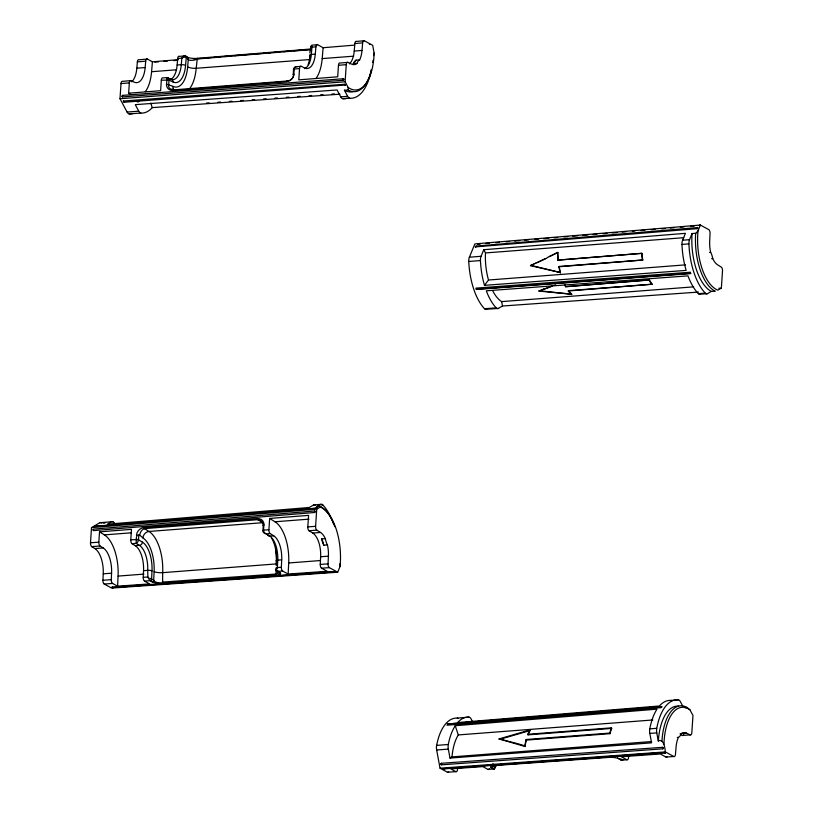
<?xml version="1.0" encoding="UTF-8"?>
<svg xmlns="http://www.w3.org/2000/svg" width="813" height="813" viewBox="0 0 813 813"><rect width="100%" height="100%" fill="white"/><g stroke="black" fill="none" stroke-linecap="round" stroke-linejoin="round"><path stroke-width="1.22" d="M373.563 55.63L374.112 53.119L372.7 45.345L364.326 40.762A3.171 1.484 85.6 0 0 362.639 42.886L362.009 50.447A20.112 9.451 85.6 0 1 359.651 59.867A12.673 5.955 85.6 0 0 356.917 63.485A20.112 9.451 85.6 0 1 351.643 64.146L347.903 62.367A3.171 1.484 85.6 0 0 346.257 64.634L345.119 81.778L348.116 87.418L348.279 90.091A46.88 22.022 85.6 0 0 371.46 69.776M262.67 522.708L257.762 519.659L257.426 518.531L144.053 527.688L144.399 528.592L148.982 531.458L262.67 522.708A6.331 5.285 -58.1 0 1 263.087 522.698M334.265 571.498C334.234 573.724 336.501 570.787 334.265 571.498L111.981 587.179M665.481 752.716C663.693 751.69 664.587 754.525 665.471 752.797M263.27 525.3L263.9 525.025L263.514 530.127A3.374 2.734 71 0 0 266.186 533.735M148.098 577.382L148.047 577.362A3.425 0.722 61.2 0 0 150.08 580.695L152.194 581.864A1.585 1.341 -61.3 0 0 153.698 580.228L154.114 571.671A28.638 13.455 85.6 0 0 142.895 537.932A6.331 5.285 -58.1 0 1 148.982 531.458A34.969 16.433 85.6 0 1 162.681 572.657L162.61 583.246L276.196 575.116A7.632 1.961 4.1 0 0 279.977 572.779M276.125 575.045L276.064 570.238M168.718 84.633L169.023 80.091L161.32 80.192L160.628 90.69L128.657 93.2L129.338 82.885A3.171 1.484 85.6 0 1 130.984 80.629L134.135 82.123A21.412 10.061 85.6 0 0 145.161 67.54L145.7 61.178A3.171 1.484 85.6 0 1 147.387 59.054L152.417 61.808L178.321 59.674M339.651 563.897L340.017 566.529L337.7 572.22L111.615 588.084L104.216 584.029A3.171 1.484 85.6 0 1 102.926 580.269L103.241 573.836A21.463 10.081 85.6 0 0 94.836 548.551L91.737 546.621A3.171 1.484 85.6 0 1 90.497 542.779L91.503 527.627L99.786 522.749L111.503 521.773A6.331 2.978 85.6 0 1 113.708 522.312A51.93 24.4 85.6 0 1 114.958 523.724M100.07 546.011A3.171 1.484 85.6 0 1 98.84 542.169L99.521 531.865L131.493 529.344L130.791 539.832A3.171 1.484 85.6 0 0 132.031 543.673L135.232 545.665A21.219 9.969 85.6 0 1 143.545 570.675L143.22 577.332A3.171 1.484 85.6 0 0 144.521 581.102L149.633 583.907L117.59 586.183L112.56 583.429A3.171 1.484 85.6 0 1 111.259 579.659L111.584 573.175A21.412 10.061 85.6 0 0 103.19 547.952L100.07 546.011L91.737 546.621M117.59 586.183L118.078 576.092A34.969 16.433 85.6 0 0 104.379 534.883L99.521 531.865M147.885 577.281L147.702 570.35A21.189 9.959 85.6 0 0 139.399 545.371L136.188 543.369L132.031 543.673M144.521 581.102L150.08 580.695A1.585 1.352 -60 0 0 151.604 579.08L152.001 570.838A24.36 11.443 85.6 0 0 142.458 542.139L137.936 539.486L130.791 539.832M278.513 571.702A1.585 1.341 -61.3 0 0 279.784 572.789L277.294 571.417A1.585 1.321 -59.6 0 1 276.034 570.015L276.146 567.779M276.257 565.543L276.471 561.061A23.587 11.077 85.6 0 0 271.847 538.511M270.14 533.572A3.171 1.484 85.6 0 1 268.91 529.73L269.662 518.44L308.574 515.371L307.812 526.885A3.171 1.484 85.6 0 0 309.052 530.726L312.731 533.023A20.162 9.471 85.6 0 1 320.637 556.783L320.261 564.435A3.171 1.484 85.6 0 0 321.552 568.196L327.172 571.275L288.148 574.049L282.639 571.031A3.171 1.484 85.6 0 1 281.349 567.271L281.715 559.832A20.396 9.583 85.6 0 0 273.727 535.797L270.14 533.572L266.186 533.867L269.753 536.082L273.727 535.797M288.148 574.049L288.696 562.972A34.969 16.433 85.6 0 0 274.987 521.763L269.662 518.44M337.7 572.22L329.336 567.626A3.171 1.484 85.6 0 1 328.035 563.866L328.411 556.163A20.112 9.451 85.6 0 0 327.436 544.913A12.673 5.955 85.6 0 1 325.352 538.653A20.112 9.451 85.6 0 0 320.535 532.464L316.826 530.157L309.052 530.726M174.449 90.741A6.331 5.396 -64.6 0 1 172.895 86.361L166.594 84.095L167.041 77.621M112.367 587.077L112.804 588.063L113.109 587.484L335.007 571.905M664.333 752.492L443.156 768.702L443.593 769.454L443.898 768.874L665.186 752.889M661.955 740.999L661.985 740.48A46.88 22.022 85.6 0 1 687.036 707.391L689.973 709.851L692.971 715.481L691.833 732.635A3.171 1.484 85.6 0 1 690.196 734.901L686.457 733.123A20.112 9.451 85.6 0 0 681.182 733.783A12.673 5.955 85.6 0 1 678.449 737.391A20.112 9.451 85.6 0 0 676.091 746.822L675.451 754.373A3.171 1.484 85.6 0 1 673.764 756.507L665.4 751.913C665.004 748.549 663.987 738.57 658.367 740.755A46.88 22.022 85.6 0 1 678.631 706.131M339.956 94.186L152.265 107.631A51.93 24.4 85.6 0 1 140.893 113.058L129.196 113.891A6.331 2.978 85.6 0 1 127.072 112.042L119.989 98.739L121.005 83.587A3.171 1.484 85.6 0 1 122.641 81.33L130.984 80.629M138.495 539.669L138.799 535.127M262.924 530.594L263.26 525.544M293.198 74.826L293.544 69.572M354.6 45.122L323.107 47.723L317.598 44.695A3.171 1.484 85.6 0 0 315.911 46.829L315.302 54.125A20.396 9.583 85.6 0 1 304.794 68.018L301.176 66.3A3.171 1.484 85.6 0 0 299.54 68.566L294.194 69.014L293.859 74.105L293.208 74.623M299.54 68.566L298.788 79.847L337.71 76.798L338.472 65.284A3.171 1.484 85.6 0 1 340.119 63.018L347.903 62.367M316.826 530.157A3.171 1.484 85.6 0 1 315.596 526.316L316.735 509.172L320.241 507.099A45.294 21.28 85.6 0 1 340.017 566.58L340.017 566.58M700.389 225.049L698.072 230.689A45.294 21.28 85.6 0 0 717.849 290.16L721.365 288.097L722.503 270.942A3.171 1.484 85.6 0 0 721.263 267.101L717.564 264.794A20.112 9.451 85.6 0 1 712.747 258.605A12.673 5.955 85.6 0 0 710.664 252.355A20.112 9.451 85.6 0 1 709.678 241.095L710.054 233.402A3.171 1.484 85.6 0 0 708.763 229.632L700.389 225.049L474.863 243.91L469.386 257.213A6.331 2.978 85.6 0 0 468.766 261.481A51.859 24.36 85.6 0 0 484.477 308.706A6.331 2.978 85.6 0 0 486.682 309.245L498.389 308.412L502.485 306.013L698.489 292.08M136.188 543.369C136.391 540.188 135.08 529.944 142.895 537.932M698.072 230.689L695.643 233.748A46.88 22.022 85.6 0 0 714.688 291.013L715.064 291.115M348.025 89.948L344.417 90.243L347.669 96.351A6.331 2.978 85.6 0 0 349.763 98.2A53.18 24.979 85.6 0 0 371.317 69.715M477.607 244.256L478.308 243.575L478.725 244.337M131.665 81.879A21.463 10.081 85.6 0 0 136.828 68.201L137.356 61.879A3.171 1.484 85.6 0 1 139.043 59.756L147.387 59.054M145.273 91.737A34.969 16.433 85.6 0 0 151.584 71.717L152.417 61.808M170.659 79.481A21.219 9.969 85.6 0 0 177.132 65.02L177.681 58.485A3.171 1.484 85.6 0 1 179.368 56.351L185.364 55.924A1.575 1.311 -62.7 0 1 186.228 57.286L188.352 58.475L187.651 66.869A28.638 13.455 85.6 0 1 172.895 86.361M169.023 80.091L173.017 81.991A24.36 11.443 85.6 0 0 185.577 65.406L186.258 57.317A1.585 1.352 -60 0 0 184.937 55.894L187.051 57.052A1.585 1.341 -61.3 0 1 188.352 58.475M311.206 48.973L197.335 58.333L196.187 68.282A34.969 16.433 85.6 0 1 189.876 88.302M309.875 53.018L310.068 50.823M310.475 50.558L310.79 46.798A1.585 1.321 -63.3 0 1 312.253 45.152L317.598 44.695M310.18 55.823L309.875 59.542L196.187 68.282A6.331 1.829 4.8 0 1 187.651 66.869M311.023 46.727L311.948 47.164L311.338 54.441A20.416 9.593 85.6 0 1 304.418 68.638M315.881 78.617A34.969 16.433 85.6 0 0 322.192 58.597L323.107 47.723M349.377 63.912A20.162 9.471 85.6 0 0 354.224 51.056L354.854 43.546A3.171 1.484 85.6 0 1 356.541 41.412L364.326 40.762M457.678 767.411L457.506 769.525A3.171 1.484 85.6 0 1 455.819 771.659L447.435 772.238L440.036 768.183L436.652 750.013A6.331 2.978 85.6 0 1 436.632 745.389A51.859 24.36 85.6 0 1 457.282 718.103L468.999 717.137A6.331 2.978 85.6 0 1 471.123 718.987L472.292 721.172M495.198 765.074L495.005 767.381A1.575 1.352 -59.7 0 1 493.989 768.905L487.952 769.423L482.831 766.618L450.788 768.895L455.819 771.659M628.713 755.206L628.51 757.635A3.171 1.484 85.6 0 1 626.823 759.769L621.457 760.145L618.967 758.773A1.585 1.341 -61.3 0 1 617.697 757.696M495.432 764.911L495.076 765.521A7.642 1.961 4.1 0 0 491.215 767.879M609.354 756.73L608.673 757.421L495.005 765.511M699.332 225.587L699.668 225.059L700.044 225.638M286.938 81.026L286.45 81.625L173.078 90.599L173.464 89.887L286.938 81.026A6.321 5.925 -38.3 0 0 293.676 74.847M374.112 53.119L374.132 53.048A45.294 21.28 85.6 0 1 348.116 87.418M123.485 101.015L123.861 102.275L345.525 84.989L344.519 84.278L123.17 101.056L124.115 102.042M344.519 84.278L345.068 85.395M661.508 706.507L447.231 724.017L662.036 706.802L661.508 706.507L661.436 707.584L446.977 725.216M481.062 256.288L483.765 249.723L685.42 233.331L682.585 240.231A6.331 2.978 85.6 0 0 681.965 244.428A53.14 24.959 85.6 0 0 686.142 270.394L484.487 285.333A51.93 24.4 85.6 0 1 480.442 260.556A6.331 2.978 85.6 0 1 481.062 256.288L469.386 257.213M714.942 291.156L711.294 291.42L707.483 293.666A6.331 2.978 85.6 0 1 705.308 293.158A53.18 24.979 85.6 0 1 688.916 243.87A6.331 2.978 85.6 0 1 689.536 239.672L692.056 233.555L695.684 233.229M369.336 44.298L369.874 44.319M317.375 508.064L95.893 526.174L95.528 525.584L95.223 526.397L317.395 508.155M440.87 764.088L441.622 764.83L662.89 748.834L663.459 748.082L662.615 747.31L441.327 763.295L440.87 764.088L441.652 764.82M662.615 747.31L662.89 748.834M484.487 285.333L488.511 280.018A41.3 19.4 85.6 0 1 485.473 252.945L483.765 249.723M641.894 253.331L557.992 260.109L641.894 253.331A41.3 19.4 85.6 0 0 642.798 260.018L559.161 266.451A41.3 19.4 85.6 0 0 560.482 272.579L530.523 265.658L532.444 264.56M547.606 257.426L557.86 252.406A41.3 19.4 85.6 0 0 558.257 259.764M571.478 294.631A41.941 19.705 85.6 0 1 568.267 291.003L568.531 290.648A41.3 19.4 85.6 0 0 571.773 294.245L538.978 291.074L543.694 289.123M560.248 272.894A41.941 19.705 85.6 0 1 558.917 266.776L559.161 266.451M564.74 285.18A41.941 19.705 85.6 0 0 565.543 286.715L649.424 279.957A41.3 19.4 85.6 0 0 652.168 284.225L568.267 291.003M558.917 266.776L642.798 260.018M565.543 286.715L649.424 279.957M310.973 48.983L310.708 49.613L196.97 59.003M441.429 763.275L441.307 764.525M111.503 521.773L107.407 524.182L309.306 507.485L313.605 504.954L320.576 504.375A6.331 2.978 85.6 0 1 322.751 504.873A53.18 24.979 85.6 0 1 333.493 523.663M316.999 506.743L320.576 504.375M449.996 758.072L651.579 742.838L649.821 733.417A6.331 2.978 85.6 0 1 649.79 728.855A53.14 24.959 85.6 0 1 657.006 709.139L455.239 725.724A51.93 24.4 85.6 0 0 448.298 744.484A6.331 2.978 85.6 0 0 448.329 749.108L449.996 758.072L452.008 756.893L651.589 741.537M557.86 252.406L549.314 256.603M547.332 257.792L535.533 263.351M545.635 258.595L537.21 262.569M533.856 264.123L535.797 263.006M534.121 263.788L530.523 265.658M554.019 285.485L555.543 284.896M552.494 286.064L543.44 289.448M552.738 285.739L538.978 291.074M499.284 739.495L530.066 730.552L529.883 730.003L499.091 738.905L525.046 746.527A41.3 19.4 85.6 0 1 526.357 740.104L526.153 739.505L609.791 733.072A41.941 19.705 85.6 0 1 611.498 727.848L527.861 734.281L528.054 734.85L611.681 728.418L611.498 727.848M343.462 78.729L122.509 95.385L121.757 96.31L122.407 96.91L343.36 80.263C345.566 78.932 341.927 77.845 343.36 80.263M697.513 227.569L476.164 246.075L475.209 246.898L697.056 228.687C699.424 227.975 696.141 226.278 697.056 228.687M122.509 95.385L122.407 96.91M166.909 79.755L168.677 79.837M93.698 529.1L314.753 510.981L315.393 511.58L314.651 512.505L93.597 530.625M95.365 525.686L94.897 526.428L95.944 526.174M711.609 258.707L712.747 258.605M327.436 544.913L323.828 545.218A20.132 9.461 85.6 0 0 321.724 538.887L325.352 538.653M359.651 59.867L356.043 60.142A12.673 5.955 85.6 0 0 353.279 63.8L356.917 63.485M137.356 61.879L145.7 61.178M177.681 58.485L181.848 58.13L181.289 64.694A21.189 9.959 85.6 0 1 170.374 79.125L168.281 79.298M311.948 47.164L315.922 46.829M354.854 43.546L362.639 42.886M301.176 66.3L297.212 66.636A3.404 3.374 -12 0 0 293.412 69.552M121.005 83.587L129.338 82.885M338.472 65.284L346.257 64.634M477.973 244.154L480.503 243.951M485.564 243.524L489.365 243.209M495.686 242.681L499.477 242.355M505.808 241.827L509.599 241.512M514.659 241.095L519.72 240.668M524.781 240.242L528.572 239.926M534.893 239.398L538.694 239.083M543.755 238.656L548.805 238.239M553.866 237.813L557.667 237.498M563.988 236.969L567.779 236.644M572.84 236.227L577.901 235.8M582.962 235.384L588.023 234.957M593.084 234.53L596.874 234.215M603.195 233.687L606.996 233.372M612.057 232.945L617.108 232.528M622.169 232.101L625.969 231.786M632.29 231.258L634.821 231.044M641.142 230.516L644.943 230.201M651.264 229.662L655.054 229.347M661.386 228.819L665.176 228.504M670.237 228.077L674.028 227.762M680.359 227.234L684.15 226.918M690.471 226.39L694.272 226.075M103.464 523.165L104.928 523.044M112.977 522.373L113.708 522.312M317.964 505.269L319.702 505.127M321.45 504.985L322.751 504.873M154.765 62.154L158.555 61.839M163.596 61.432L167.387 61.117M173.687 60.609L177.478 60.294M193.88 58.963L201.451 58.343M203.972 58.13L211.543 57.52M214.063 57.306L220.374 56.798M224.164 56.483L231.735 55.873M234.256 55.66L240.567 55.152M244.347 54.837L250.658 54.329M254.439 54.014L260.749 53.506M263.28 53.292L270.841 52.682M273.371 52.469L279.682 51.961M283.463 51.646L291.034 51.036M293.554 50.823L301.125 50.213M303.656 50L311.216 49.38M91.503 527.627L316.735 509.172M468.999 717.137A51.93 24.4 85.6 0 0 457.628 722.564L659.394 705.979A53.14 24.959 85.6 0 1 671.314 700.42L678.296 699.841A6.331 2.978 85.6 0 1 680.39 701.68L682.554 705.755M682.585 240.231L689.536 239.672M468.766 261.481L480.442 260.556M681.965 244.428L688.916 243.87M316.836 506.662L320.617 506.458A46.88 22.022 85.6 0 1 334.814 526.743M136.828 68.201L145.161 67.54M177.132 65.02L181.289 64.694A3.171 0.915 4.8 0 1 185.577 65.406M315.302 54.125L311.338 54.441A3.171 0.915 4.8 0 0 310.048 55.579A23.587 11.077 85.6 0 1 308.127 64.684M354.224 51.056L362.009 50.447M144.429 528.623L257.802 519.68M103.241 573.836L111.584 573.175M143.545 570.675L147.702 570.35A3.171 0.722 2.8 0 1 152.001 570.838M281.715 559.832L277.751 560.147A3.171 0.722 2.8 0 0 276.471 561.061M320.637 556.783L328.411 556.163M677.31 737.482L678.449 737.391M151.584 71.717L176.238 69.816M322.192 58.597L353.665 56.178M139.135 101.229L136.604 101.422A41.3 19.4 85.6 0 0 138.251 102.062M485.473 252.945L683.804 237.691M488.511 280.018L685.572 264.865M568.531 290.648L652.168 284.225M492.719 290.861A41.3 19.4 85.6 0 0 501.662 301.613L693.672 286.847M104.379 534.883L131.503 532.8M274.987 521.763L308.981 519.151M118.078 576.092L143.972 574.1M276.369 563.917L162.681 572.657A6.331 1.453 2.8 0 1 154.114 571.671M288.696 562.972L320.17 560.553M452.008 756.893A41.3 19.4 85.6 0 1 458.298 734.932L652.829 719.972M436.632 745.389L448.298 744.484M649.79 728.855L656.741 728.316A53.18 24.979 85.6 0 1 678.296 699.841M526.357 740.104L609.984 733.672A41.3 19.4 85.6 0 1 611.681 728.418M436.652 750.013L448.329 749.108M649.821 733.417L656.772 732.879L658.337 741.232M119.989 98.739L345.119 81.778M690.278 273.31L475.93 289.194L476.012 288.107L690.359 272.223L690.806 273.595L476.469 289.479M90.497 542.779L98.84 542.169M263.564 530.127L268.91 529.73M307.812 526.885L315.596 526.316M102.926 580.269L111.259 579.659M143.22 577.332L147.377 577.027M281.349 567.271L277.385 567.555L277.751 560.147A20.416 9.593 85.6 0 0 269.753 536.082A3.171 2.642 -58.1 0 1 267.396 534.558M320.261 564.435L328.035 563.866M104.216 584.029L112.56 583.429M277.294 571.417L282.639 571.031M321.552 568.196L329.336 567.626M685.003 707.696L687.28 707.534M206.583 103.027L209.114 102.845M217.975 102.214L220.506 102.032M229.368 101.401L231.898 101.219M240.76 100.578L243.29 100.395M252.152 99.765L254.682 99.582M263.544 98.952L266.075 98.769M274.936 98.129L277.467 97.946M286.328 97.316L288.859 97.133M297.721 96.503L300.251 96.32M309.113 95.68L311.643 95.497M320.505 94.867L323.035 94.684M331.897 94.054L334.428 93.871M718.834 288.28L721.365 288.097M94.836 548.551L103.19 547.952M135.232 545.665L139.399 545.371A3.171 2.642 -58.1 0 0 142.458 542.139M312.731 533.023L320.535 532.464M440.036 768.183L665.4 751.913M500.493 764.484L508.064 763.946M511.855 763.681L530.798 762.33M533.318 762.147L574.984 759.179M577.515 758.996L609.069 756.751M127.072 112.042L138.769 111.208A6.331 2.978 85.6 0 0 140.893 113.058M138.769 111.208L135.273 104.653L337.039 89.958L340.708 96.849L347.669 96.351M340.708 96.849A6.331 2.978 85.6 0 0 342.801 98.688L349.763 98.2M484.477 308.706L496.184 307.883A6.331 2.978 85.6 0 0 498.389 308.412M496.184 307.883A51.93 24.4 85.6 0 1 486.306 290.81L687.961 275.861A53.14 24.959 85.6 0 0 698.337 293.656L705.308 293.158M707.483 293.666L700.511 294.154A6.331 2.978 85.6 0 1 698.337 293.656M277.965 573.033L280.485 572.86M162.224 582.118L275.871 574.039M680.877 733.519L686.457 733.123M680.511 734.556L682.371 735.44L690.196 734.901M626.823 759.769L621.315 756.751L660.329 753.966L665.949 757.045L673.764 756.507M493.521 769.027A1.585 1.321 -62.4 0 0 495.005 767.381L492.902 766.232A1.585 1.341 -61.3 0 1 491.408 767.868L493.552 769.027A3.435 1.128 57.9 0 0 493.796 769.149M709.525 252.426L710.664 252.355M680.054 733.854L681.182 733.783M443.847 768.874L442.77 768.671M113.058 587.484L111.97 587.26M610.97 756.639L613.896 756.659M136.35 539.405L138.454 539.771M173.464 89.887L175.405 90.792M571.773 294.245L539.232 290.739M197.366 58.333L197.468 58.363A7.642 1.992 3.5 0 1 186.878 57.073M560.482 272.579L530.777 265.323M499.091 738.905L518.338 743.865L524.822 745.856L525.046 746.527M314.753 510.981L314.651 512.505M151.116 578.846L151.543 579.049A1.575 1.311 -62.7 0 1 150.517 580.604M128.657 93.2L130.619 94.125M150.527 578.561L149.816 578.216M147.996 577.332L148.606 577.626M711.212 291.379L711.141 291.339A46.88 22.022 85.6 0 1 692.056 233.555M276.034 570.015L278.503 571.366M151.604 579.08L153.698 580.228M476.164 246.075L475.707 247.193M609.791 733.072L609.984 733.672M455.239 725.724L458.298 734.932M150.73 103.027L152.265 107.631M316.999 508.054L316.47 507.515L316.298 508.46M501.662 301.613L502.485 306.013M133.037 113.495A51.859 24.36 85.6 0 1 129.196 113.891M182.041 58.221A3.435 1.748 -63.7 0 1 184.988 55.782M197.254 59.166A6.331 2.358 -11.8 0 1 190.76 60.345A6.331 2.358 -11.8 0 1 187.773 58.648M173.017 81.991A3.171 2.703 -64.6 0 0 170.374 79.125L167.122 77.581L162.966 77.936A3.171 1.484 85.6 0 0 161.32 80.192M173.555 89.328A6.331 4.736 -41.8 0 1 168.525 84.654M312.019 47.195A3.374 0.955 57.8 0 1 311.552 45.772M294.072 68.973A3.404 2.703 69.2 0 1 297.202 66.798M294.032 74.105A7.632 6.423 -61.5 0 1 286.461 81.503M173.078 90.395A7.632 6.423 -61.5 0 1 166.411 84.125M167.122 77.702A3.404 2.073 -76.1 0 1 169.297 79.826M181.939 58.17A3.282 1.545 -21.4 0 1 186.065 57.174M346.999 98.312A53.14 24.959 85.6 0 1 342.801 98.688M352.74 91.706A46.88 22.022 85.6 0 1 344.417 90.243M356.043 60.142A20.132 9.461 85.6 0 1 353.279 63.8M373.035 60.345A46.88 22.022 85.6 0 1 372.781 62.52M565.797 286.389A41.3 19.4 85.6 0 1 564.984 284.865M557.992 260.109A41.941 19.705 85.6 0 1 557.566 252.802M651.904 284.57A41.941 19.705 85.6 0 1 649.181 280.292M642.544 260.343A41.941 19.705 85.6 0 1 641.63 253.686M99.796 522.749A6.331 2.978 85.6 0 1 101.869 523.145M257.426 518.724A7.632 6.423 -61.5 0 1 264.083 525.005M136.452 535.066A7.642 6.423 -61.5 0 1 144.033 527.667M266.186 533.694A3.364 3.181 -3.9 0 1 262.802 530.594M257.884 519.537A6.321 5.559 -89.7 0 1 263.107 525.32M139.734 535.066A6.331 4.309 -72.5 0 1 144.348 528.735M163.494 583.053A6.331 2.937 12.2 0 1 153.515 580.309M275.587 549.192A34.969 16.433 85.6 0 1 276.41 563.063M275.892 570.096A3.404 1.077 -25.7 0 1 277.761 567.789M277.233 571.529A3.404 1.941 -63.4 0 1 277.304 567.504M162.498 583.195A7.632 1.961 4.1 0 1 152.021 581.874M138.535 539.781A3.282 1.758 -74.1 0 1 136.208 543.206M278.107 572.626A6.321 2.419 -10.5 0 1 275.668 573.846M313.605 504.954A6.331 2.978 85.6 0 1 315.607 505.28M323.828 545.218A12.673 5.955 85.6 0 1 321.724 538.887M457.282 718.103A6.331 2.978 85.6 0 1 457.943 718.306M448.674 771.73A3.171 1.484 85.6 0 1 447.435 772.238M608.673 757.442A7.632 1.951 4.1 0 1 619.14 758.763M621.457 760.135A1.585 1.362 -61 0 1 620.146 758.946M489.304 768.692A3.171 1.484 85.6 0 1 487.952 769.423M494.304 768.061A3.435 1.128 57.9 0 1 494.223 768.976M667.209 756.497A3.171 1.484 85.6 0 1 665.949 757.045M496.326 766.151A6.331 0.691 17.8 0 1 493.816 764.2M621.264 759.007A3.364 1.677 -20.6 0 1 621 759.007M623.256 759.535A3.374 1.839 -62.2 0 1 622.291 760.155M683.723 734.556A3.171 1.484 85.6 0 1 682.371 735.44M663.967 744.22A45.294 21.28 85.6 0 1 689.973 709.851M656.772 732.879A6.331 2.978 85.6 0 1 656.741 728.316M671.314 700.42A6.331 2.978 85.6 0 1 671.965 700.623M528.054 734.85A41.3 19.4 85.6 0 1 530.066 730.552M524.822 745.856A41.941 19.705 85.6 0 1 526.153 739.505M527.861 734.281A41.941 19.705 85.6 0 1 529.883 730.003M93.271 529.72C93.485 532.119 92.794 528.287 93.271 529.659"/></g></svg>
